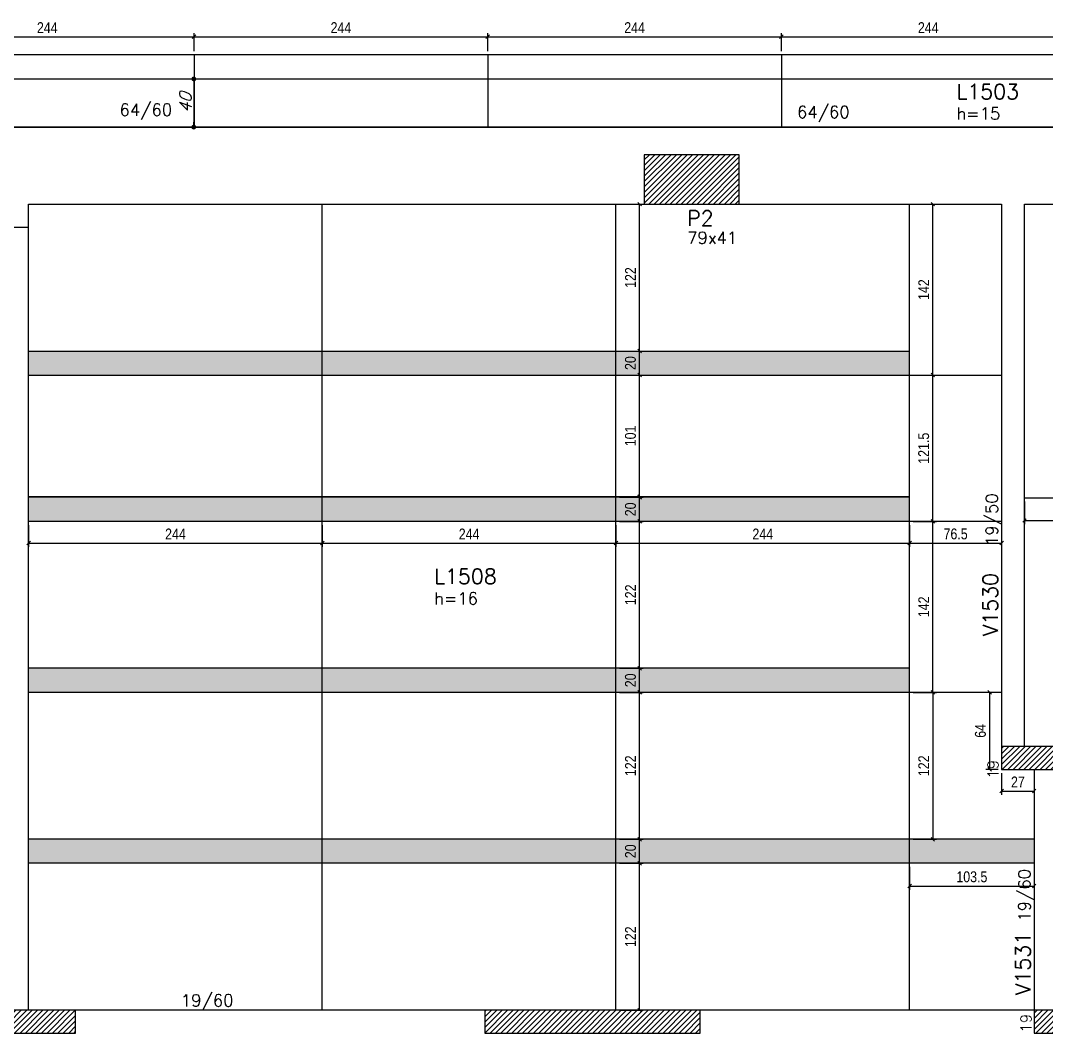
# Model space of a CAD drawing. Extents: x 1860 to 8661, y -614 to 3008.
# Drawn here: x 3919 to 4771, y 1481 to 2319 of the extents above; entities that cross this region are included whole.
import ezdxf

# ---------------------------------------------------------------- set-up
doc = ezdxf.new("R2010")
doc.units = 0
for name, color, linetype in [('COTA', 241, 'Continuous'), ('F-COTAS', 106, 'Continuous'), ('F-LAJES', 3, 'Continuous'), ('F-LAJES-DIM', 2, 'Continuous'), ('F-LAJES-NOME', 4, 'Continuous'), ('F-PILARES-DIM', 172, 'Continuous'), ('F-PILARES-HACH', 174, 'Continuous'), ('F-PILARES-NOME', 170, 'Continuous'), ('F-PILARES-S', 170, 'Continuous'), ('F-VIGAS', 3, 'Continuous'), ('F-VIGAS-DIM', 2, 'Continuous'), ('F-VIGAS-NOME', 4, 'Continuous'), ('Painéis', 200, 'Continuous')]:
    doc.layers.add(name, color=color, linetype=linetype)
doc.layers.add('Hachura', color=251, linetype='Continuous', lineweight=9)
doc.styles.add('COTA TECNICA-50', font='techl___.ttf', dxfattribs={"height": 9})
doc.styles.add('CP-TEXT-INCL', font='romans.shx', dxfattribs={"oblique": 20})
doc.styles.add('MCP', font='romans.shx')
doc.dimstyles.new('COTA PAINEL-50', dxfattribs={"dimtxt": 9, "dimasz": 3, "dimexe": 3, "dimexo": 3, "dimgap": 3, "dimtad": 1, "dimdec": 1, "dimzin": 12, "dimdsep": 46, "dimtxsty": 'COTA TECNICA-50', "dimblk1": 'OBLIQUE', "dimblk2": 'OBLIQUE', "dimsah": 1, "dimcen": 0.9, "dimclrd": 4, "dimclre": 4, "dimclrt": 240, "dimadec": 1, "dimazin": 3, "dimtfac": 1, "dimtdec": 1, "dimtmove": 0, "dimatfit": 3, "dimfxl": 1, "dimtolj": 1, "dimtzin": 12, "dimarcsym": 0})
doc.dimstyles.new('CP-COTAS-50', dxfattribs={"dimscale": 0.8, "dimtxt": 12.5, "dimasz": 5, "dimexe": 5, "dimexo": 5, "dimgap": 2.5, "dimtad": 1, "dimdec": 1, "dimdsep": 46, "dimtxsty": 'CP-TEXT-INCL', "dimblk1": 'DOT', "dimblk2": 'DOT', "dimsah": 1, "dimcen": 9, "dimclrd": 256, "dimclre": 256, "dimclrt": 256, "dimadec": 0, "dimazin": 0, "dimtfac": 1, "dimtdec": 1, "dimtmove": 2, "dimatfit": 3, "dimldrblk": 'DOT', "dimfxl": 5, "dimtolj": 1, "dimarcsym": 0})
pattern_1 = [(45, (4795.1516, 832.909), (-2.245064, 2.245064), [])]

# ---------------------------------------------------------------- blocks, each defined once
blk = doc.blocks.new('_Dot')
at = {"color": 0, "linetype": 'ByBlock', "lineweight": -2}
blk.add_line((-0.5, 0), (-1, 0), dxfattribs=at)
at = {"color": 0, "linetype": 'ByBlock', "const_width": 0.5}
blk.add_lwpolyline([(-0.25, 0, 1), (0.25, 0, 1)], format="xyb", close=True, dxfattribs=at)
blk = doc.blocks.new('*D46')
at = {"layer": 'Defpoints', "color": 0, "transparency": 16777216}
for p in [(4062.87, 2270.91), (4062.87, 2230.91), (4062.87, 2230.91)]:
    blk.add_point(p, dxfattribs=at)
at = {"layer": 'F-COTAS', "lineweight": -2, "transparency": 16777216}
blk.add_line((4062.87, 2266.91), (4062.87, 2234.91), dxfattribs=at)
at = {"layer": 'F-COTAS', "lineweight": -2, "transparency": 16777216, "xscale": 4, "yscale": 4, "zscale": 4}
for p, rotation in [((4062.87, 2270.91), 90), ((4062.87, 2230.91), 270)]:
    blk.add_blockref('_Dot', p, dxfattribs=dict(at, rotation=rotation))
at = {"layer": 'F-COTAS', "transparency": 16777216, "insert": (4055.87, 2250.91), "char_height": 10, "attachment_point": 5, "rotation": 90, "style": 'CP-TEXT-INCL'}
blk.add_mtext('\\A1;40', dxfattribs=at)
blk = doc.blocks.new('_Oblique')
at = {"color": 0, "linetype": 'ByBlock', "lineweight": -2}
blk.add_line((-0.5, -0.5), (0.5, 0.5), dxfattribs=at)
blk = doc.blocks.new('*D69')
at = {"layer": 'COTA', "color": 4, "lineweight": -2, "transparency": 16777216}
for p, q in [((3925.65, 1900.41), (3925.65, 1882.35)), ((4169.65, 1900.41), (4169.65, 1882.35)), ((3925.65, 1885.35), (4169.65, 1885.35))]:
    blk.add_line(p, q, dxfattribs=at)
at = {"layer": 'Defpoints', "color": 0, "transparency": 16777216}
for p in [(3925.65, 1903.41), (4169.65, 1903.41), (4169.65, 1885.35)]:
    blk.add_point(p, dxfattribs=at)
at = {"layer": 'COTA', "color": 4, "lineweight": -2, "transparency": 16777216, "xscale": 3, "yscale": 3, "zscale": 3, "rotation": 180}
blk.add_blockref('_Oblique', (3925.65, 1885.35), dxfattribs=at)
at = {"layer": 'COTA', "color": 4, "lineweight": -2, "transparency": 16777216, "xscale": 3, "yscale": 3, "zscale": 3}
blk.add_blockref('_Oblique', (4169.65, 1885.35), dxfattribs=at)
at = {"layer": 'COTA', "color": 240, "transparency": 16777216, "insert": (4047.65, 1892.91), "char_height": 9, "attachment_point": 5, "style": 'COTA TECNICA-50'}
blk.add_mtext('\\A1;244', dxfattribs=at)
blk = doc.blocks.new('*D70')
at = {"layer": 'COTA', "color": 4, "lineweight": -2, "transparency": 16777216}
for p, q in [((4169.65, 1900.41), (4169.65, 1882.35)), ((4413.65, 1900.41), (4413.65, 1882.35)), ((4169.65, 1885.35), (4413.65, 1885.35))]:
    blk.add_line(p, q, dxfattribs=at)
at = {"layer": 'Defpoints', "color": 0, "transparency": 16777216}
for p in [(4169.65, 1903.41), (4413.65, 1903.41), (4413.65, 1885.35)]:
    blk.add_point(p, dxfattribs=at)
at = {"layer": 'COTA', "color": 4, "lineweight": -2, "transparency": 16777216, "xscale": 3, "yscale": 3, "zscale": 3, "rotation": 180}
blk.add_blockref('_Oblique', (4169.65, 1885.35), dxfattribs=at)
at = {"layer": 'COTA', "color": 4, "lineweight": -2, "transparency": 16777216, "xscale": 3, "yscale": 3, "zscale": 3}
blk.add_blockref('_Oblique', (4413.65, 1885.35), dxfattribs=at)
at = {"layer": 'COTA', "color": 240, "transparency": 16777216, "insert": (4291.65, 1892.91), "char_height": 9, "attachment_point": 5, "style": 'COTA TECNICA-50'}
blk.add_mtext('\\A1;244', dxfattribs=at)
blk = doc.blocks.new('*D71')
at = {"layer": 'COTA', "color": 4, "lineweight": -2, "transparency": 16777216}
for p, q in [((4413.65, 1900.41), (4413.65, 1882.35)), ((4657.65, 1900.41), (4657.65, 1882.35)), ((4413.65, 1885.35), (4657.65, 1885.35))]:
    blk.add_line(p, q, dxfattribs=at)
at = {"layer": 'Defpoints', "color": 0, "transparency": 16777216}
for p in [(4413.65, 1903.41), (4657.65, 1903.41), (4657.65, 1885.35)]:
    blk.add_point(p, dxfattribs=at)
at = {"layer": 'COTA', "color": 4, "lineweight": -2, "transparency": 16777216, "xscale": 3, "yscale": 3, "zscale": 3, "rotation": 180}
blk.add_blockref('_Oblique', (4413.65, 1885.35), dxfattribs=at)
at = {"layer": 'COTA', "color": 4, "lineweight": -2, "transparency": 16777216, "xscale": 3, "yscale": 3, "zscale": 3}
blk.add_blockref('_Oblique', (4657.65, 1885.35), dxfattribs=at)
at = {"layer": 'COTA', "color": 240, "transparency": 16777216, "insert": (4535.65, 1892.91), "char_height": 9, "attachment_point": 5, "style": 'COTA TECNICA-50'}
blk.add_mtext('\\A1;244', dxfattribs=at)
blk = doc.blocks.new('*D72')
at = {"layer": 'COTA', "color": 4, "lineweight": -2, "transparency": 16777216}
for p, q in [((4657.65, 1900.41), (4657.65, 1882.35)), ((4734.15, 1900.41), (4734.15, 1882.35)), ((4657.65, 1885.35), (4734.15, 1885.35))]:
    blk.add_line(p, q, dxfattribs=at)
at = {"layer": 'Defpoints', "color": 0, "transparency": 16777216}
for p in [(4657.65, 1903.41), (4734.15, 1903.41), (4734.15, 1885.35)]:
    blk.add_point(p, dxfattribs=at)
at = {"layer": 'COTA', "color": 4, "lineweight": -2, "transparency": 16777216, "xscale": 3, "yscale": 3, "zscale": 3, "rotation": 180}
blk.add_blockref('_Oblique', (4657.65, 1885.35), dxfattribs=at)
at = {"layer": 'COTA', "color": 4, "lineweight": -2, "transparency": 16777216, "xscale": 3, "yscale": 3, "zscale": 3}
blk.add_blockref('_Oblique', (4734.15, 1885.35), dxfattribs=at)
at = {"layer": 'COTA', "color": 240, "transparency": 16777216, "insert": (4695.9, 1892.95), "char_height": 9, "attachment_point": 5, "style": 'COTA TECNICA-50'}
blk.add_mtext('\\A1;76.5', dxfattribs=at)
blk = doc.blocks.new('*D73')
at = {"layer": 'COTA', "color": 4, "lineweight": -2, "transparency": 16777216}
for p, q in [((4657.65, 1616.41), (4657.65, 1597.47)), ((4761.15, 1616.41), (4761.15, 1597.47)), ((4657.65, 1600.47), (4761.15, 1600.47))]:
    blk.add_line(p, q, dxfattribs=at)
at = {"layer": 'Defpoints', "color": 0, "transparency": 16777216}
for p in [(4657.65, 1619.41), (4761.15, 1619.41), (4761.15, 1600.47)]:
    blk.add_point(p, dxfattribs=at)
at = {"layer": 'COTA', "color": 4, "lineweight": -2, "transparency": 16777216, "xscale": 3, "yscale": 3, "zscale": 3, "rotation": 180}
blk.add_blockref('_Oblique', (4657.65, 1600.47), dxfattribs=at)
at = {"layer": 'COTA', "color": 4, "lineweight": -2, "transparency": 16777216, "xscale": 3, "yscale": 3, "zscale": 3}
blk.add_blockref('_Oblique', (4761.15, 1600.47), dxfattribs=at)
at = {"layer": 'COTA', "color": 240, "transparency": 16777216, "insert": (4709.4, 1608.17), "char_height": 9, "attachment_point": 5, "style": 'COTA TECNICA-50'}
blk.add_mtext('\\A1;103.5', dxfattribs=at)
blk = doc.blocks.new('*D74')
at = {"layer": 'COTA', "color": 4, "lineweight": -2, "transparency": 16777216}
for p, q in [((4416.65, 1619.41), (4436.33, 1619.41)), ((4433.33, 1497.41), (4433.33, 1619.41)), ((4416.65, 1497.41), (4436.33, 1497.41))]:
    blk.add_line(p, q, dxfattribs=at)
at = {"layer": 'Defpoints', "color": 0, "transparency": 16777216}
for p in [(4413.65, 1619.41), (4433.33, 1619.41), (4413.65, 1497.41)]:
    blk.add_point(p, dxfattribs=at)
at = {"layer": 'COTA', "color": 4, "lineweight": -2, "transparency": 16777216, "xscale": 3, "yscale": 3, "zscale": 3}
for p, rotation in [((4433.33, 1619.41), 90), ((4433.33, 1497.41), 270)]:
    blk.add_blockref('_Oblique', p, dxfattribs=dict(at, rotation=rotation))
at = {"layer": 'COTA', "color": 240, "transparency": 16777216, "insert": (4425.77, 1558.41), "char_height": 9, "attachment_point": 5, "rotation": 90, "style": 'COTA TECNICA-50'}
blk.add_mtext('\\A1;122', dxfattribs=at)
blk = doc.blocks.new('*D75')
at = {"layer": 'COTA', "color": 4, "lineweight": -2, "transparency": 16777216}
for p, q in [((4416.65, 1639.41), (4436.33, 1639.41)), ((4433.33, 1619.41), (4433.33, 1639.41)), ((4416.65, 1619.41), (4436.33, 1619.41))]:
    blk.add_line(p, q, dxfattribs=at)
at = {"layer": 'Defpoints', "color": 0, "transparency": 16777216}
for p in [(4413.65, 1639.41), (4433.33, 1639.41), (4413.65, 1619.41)]:
    blk.add_point(p, dxfattribs=at)
at = {"layer": 'COTA', "color": 4, "lineweight": -2, "transparency": 16777216, "xscale": 3, "yscale": 3, "zscale": 3}
for p, rotation in [((4433.33, 1639.41), 90), ((4433.33, 1619.41), 270)]:
    blk.add_blockref('_Oblique', p, dxfattribs=dict(at, rotation=rotation))
at = {"layer": 'COTA', "color": 240, "transparency": 16777216, "insert": (4425.74, 1629.41), "char_height": 9, "attachment_point": 5, "rotation": 90, "style": 'COTA TECNICA-50'}
blk.add_mtext('\\A1;20', dxfattribs=at)
blk = doc.blocks.new('*D76')
at = {"layer": 'COTA', "color": 4, "lineweight": -2, "transparency": 16777216}
for p, q in [((4416.65, 1761.41), (4436.33, 1761.41)), ((4433.33, 1639.41), (4433.33, 1761.41)), ((4416.65, 1639.41), (4436.33, 1639.41))]:
    blk.add_line(p, q, dxfattribs=at)
at = {"layer": 'Defpoints', "color": 0, "transparency": 16777216}
for p in [(4413.65, 1761.41), (4433.33, 1761.41), (4413.65, 1639.41)]:
    blk.add_point(p, dxfattribs=at)
at = {"layer": 'COTA', "color": 4, "lineweight": -2, "transparency": 16777216, "xscale": 3, "yscale": 3, "zscale": 3}
for p, rotation in [((4433.33, 1761.41), 90), ((4433.33, 1639.41), 270)]:
    blk.add_blockref('_Oblique', p, dxfattribs=dict(at, rotation=rotation))
at = {"layer": 'COTA', "color": 240, "transparency": 16777216, "insert": (4425.77, 1700.41), "char_height": 9, "attachment_point": 5, "rotation": 90, "style": 'COTA TECNICA-50'}
blk.add_mtext('\\A1;122', dxfattribs=at)
blk = doc.blocks.new('*D77')
at = {"layer": 'COTA', "color": 4, "lineweight": -2, "transparency": 16777216}
for p, q in [((4416.65, 1781.41), (4436.33, 1781.41)), ((4433.33, 1761.41), (4433.33, 1781.41)), ((4416.65, 1761.41), (4436.33, 1761.41))]:
    blk.add_line(p, q, dxfattribs=at)
at = {"layer": 'Defpoints', "color": 0, "transparency": 16777216}
for p in [(4413.65, 1781.41), (4433.33, 1781.41), (4413.65, 1761.41)]:
    blk.add_point(p, dxfattribs=at)
at = {"layer": 'COTA', "color": 4, "lineweight": -2, "transparency": 16777216, "xscale": 3, "yscale": 3, "zscale": 3}
for p, rotation in [((4433.33, 1781.41), 90), ((4433.33, 1761.41), 270)]:
    blk.add_blockref('_Oblique', p, dxfattribs=dict(at, rotation=rotation))
at = {"layer": 'COTA', "color": 240, "transparency": 16777216, "insert": (4425.74, 1771.41), "char_height": 9, "attachment_point": 5, "rotation": 90, "style": 'COTA TECNICA-50'}
blk.add_mtext('\\A1;20', dxfattribs=at)
blk = doc.blocks.new('*D78')
at = {"layer": 'COTA', "color": 4, "lineweight": -2, "transparency": 16777216}
for p, q in [((4416.65, 1903.41), (4436.33, 1903.41)), ((4433.33, 1781.41), (4433.33, 1903.41)), ((4416.65, 1781.41), (4436.33, 1781.41))]:
    blk.add_line(p, q, dxfattribs=at)
at = {"layer": 'Defpoints', "color": 0, "transparency": 16777216}
for p in [(4413.65, 1903.41), (4433.33, 1903.41), (4413.65, 1781.41)]:
    blk.add_point(p, dxfattribs=at)
at = {"layer": 'COTA', "color": 4, "lineweight": -2, "transparency": 16777216, "xscale": 3, "yscale": 3, "zscale": 3}
for p, rotation in [((4433.33, 1903.41), 90), ((4433.33, 1781.41), 270)]:
    blk.add_blockref('_Oblique', p, dxfattribs=dict(at, rotation=rotation))
at = {"layer": 'COTA', "color": 240, "transparency": 16777216, "insert": (4425.77, 1842.41), "char_height": 9, "attachment_point": 5, "rotation": 90, "style": 'COTA TECNICA-50'}
blk.add_mtext('\\A1;122', dxfattribs=at)
blk = doc.blocks.new('*D79')
at = {"layer": 'COTA', "color": 4, "lineweight": -2, "transparency": 16777216}
for p, q in [((4416.65, 1923.41), (4436.33, 1923.41)), ((4433.33, 1903.41), (4433.33, 1923.41)), ((4416.65, 1903.41), (4436.33, 1903.41))]:
    blk.add_line(p, q, dxfattribs=at)
at = {"layer": 'Defpoints', "color": 0, "transparency": 16777216}
for p in [(4413.65, 1923.41), (4433.33, 1923.41), (4413.65, 1903.41)]:
    blk.add_point(p, dxfattribs=at)
at = {"layer": 'COTA', "color": 4, "lineweight": -2, "transparency": 16777216, "xscale": 3, "yscale": 3, "zscale": 3}
for p, rotation in [((4433.33, 1923.41), 90), ((4433.33, 1903.41), 270)]:
    blk.add_blockref('_Oblique', p, dxfattribs=dict(at, rotation=rotation))
at = {"layer": 'COTA', "color": 240, "transparency": 16777216, "insert": (4425.74, 1913.41), "char_height": 9, "attachment_point": 5, "rotation": 90, "style": 'COTA TECNICA-50'}
blk.add_mtext('\\A1;20', dxfattribs=at)
blk = doc.blocks.new('*D80')
at = {"layer": 'COTA', "color": 4, "lineweight": -2, "transparency": 16777216}
for p, q in [((4416.65, 2024.91), (4436.33, 2024.91)), ((4433.33, 1923.91), (4433.33, 2024.91)), ((4416.65, 1923.91), (4436.33, 1923.91))]:
    blk.add_line(p, q, dxfattribs=at)
at = {"layer": 'Defpoints', "color": 0, "transparency": 16777216}
for p in [(4413.65, 2024.91), (4433.33, 2024.91), (4413.65, 1923.91)]:
    blk.add_point(p, dxfattribs=at)
at = {"layer": 'COTA', "color": 4, "lineweight": -2, "transparency": 16777216, "xscale": 3, "yscale": 3, "zscale": 3}
for p, rotation in [((4433.33, 2024.91), 90), ((4433.33, 1923.91), 270)]:
    blk.add_blockref('_Oblique', p, dxfattribs=dict(at, rotation=rotation))
at = {"layer": 'COTA', "color": 240, "transparency": 16777216, "insert": (4425.74, 1974.41), "char_height": 9, "attachment_point": 5, "rotation": 90, "style": 'COTA TECNICA-50'}
blk.add_mtext('\\A1;101', dxfattribs=at)
blk = doc.blocks.new('*D81')
at = {"layer": 'COTA', "color": 4, "lineweight": -2, "transparency": 16777216}
for p, q in [((4416.65, 2044.91), (4436.33, 2044.91)), ((4433.33, 2024.91), (4433.33, 2044.91)), ((4416.65, 2024.91), (4436.33, 2024.91))]:
    blk.add_line(p, q, dxfattribs=at)
at = {"layer": 'Defpoints', "color": 0, "transparency": 16777216}
for p in [(4413.65, 2044.91), (4433.33, 2044.91), (4413.65, 2024.91)]:
    blk.add_point(p, dxfattribs=at)
at = {"layer": 'COTA', "color": 4, "lineweight": -2, "transparency": 16777216, "xscale": 3, "yscale": 3, "zscale": 3}
for p, rotation in [((4433.33, 2044.91), 90), ((4433.33, 2024.91), 270)]:
    blk.add_blockref('_Oblique', p, dxfattribs=dict(at, rotation=rotation))
at = {"layer": 'COTA', "color": 240, "transparency": 16777216, "insert": (4425.74, 2034.91), "char_height": 9, "attachment_point": 5, "rotation": 90, "style": 'COTA TECNICA-50'}
blk.add_mtext('\\A1;20', dxfattribs=at)
blk = doc.blocks.new('*D82')
at = {"layer": 'COTA', "color": 4, "lineweight": -2, "transparency": 16777216}
for p, q in [((4416.65, 2166.91), (4436.33, 2166.91)), ((4433.33, 2044.91), (4433.33, 2166.91)), ((4416.65, 2044.91), (4436.33, 2044.91))]:
    blk.add_line(p, q, dxfattribs=at)
at = {"layer": 'Defpoints', "color": 0, "transparency": 16777216}
for p in [(4413.65, 2166.91), (4433.33, 2166.91), (4413.65, 2044.91)]:
    blk.add_point(p, dxfattribs=at)
at = {"layer": 'COTA', "color": 4, "lineweight": -2, "transparency": 16777216, "xscale": 3, "yscale": 3, "zscale": 3}
for p, rotation in [((4433.33, 2166.91), 90), ((4433.33, 2044.91), 270)]:
    blk.add_blockref('_Oblique', p, dxfattribs=dict(at, rotation=rotation))
at = {"layer": 'COTA', "color": 240, "transparency": 16777216, "insert": (4425.77, 2105.91), "char_height": 9, "attachment_point": 5, "rotation": 90, "style": 'COTA TECNICA-50'}
blk.add_mtext('\\A1;122', dxfattribs=at)
blk = doc.blocks.new('*D83')
at = {"layer": 'COTA', "color": 4, "lineweight": -2, "transparency": 16777216}
for p, q in [((4660.65, 1903.41), (4679.98, 1903.41)), ((4676.98, 1761.41), (4676.98, 1903.41)), ((4660.65, 1761.41), (4679.98, 1761.41))]:
    blk.add_line(p, q, dxfattribs=at)
at = {"layer": 'Defpoints', "color": 0, "transparency": 16777216}
for p in [(4657.65, 1903.41), (4676.98, 1903.41), (4657.65, 1761.41)]:
    blk.add_point(p, dxfattribs=at)
at = {"layer": 'COTA', "color": 4, "lineweight": -2, "transparency": 16777216, "xscale": 3, "yscale": 3, "zscale": 3}
for p, rotation in [((4676.98, 1903.41), 90), ((4676.98, 1761.41), 270)]:
    blk.add_blockref('_Oblique', p, dxfattribs=dict(at, rotation=rotation))
at = {"layer": 'COTA', "color": 240, "transparency": 16777216, "insert": (4669.41, 1832.41), "char_height": 9, "attachment_point": 5, "rotation": 90, "style": 'COTA TECNICA-50'}
blk.add_mtext('\\A1;142', dxfattribs=at)
blk = doc.blocks.new('*D84')
at = {"layer": 'COTA', "color": 4, "lineweight": -2, "transparency": 16777216}
for p, q in [((4660.65, 2024.91), (4679.98, 2024.91)), ((4676.98, 1903.41), (4676.98, 2024.91)), ((4660.65, 1903.41), (4679.98, 1903.41))]:
    blk.add_line(p, q, dxfattribs=at)
at = {"layer": 'Defpoints', "color": 0, "transparency": 16777216}
for p in [(4657.65, 2024.91), (4676.98, 2024.91), (4657.65, 1903.41)]:
    blk.add_point(p, dxfattribs=at)
at = {"layer": 'COTA', "color": 4, "lineweight": -2, "transparency": 16777216, "xscale": 3, "yscale": 3, "zscale": 3}
for p, rotation in [((4676.98, 2024.91), 90), ((4676.98, 1903.41), 270)]:
    blk.add_blockref('_Oblique', p, dxfattribs=dict(at, rotation=rotation))
at = {"layer": 'COTA', "color": 240, "transparency": 16777216, "insert": (4669.38, 1964.16), "char_height": 9, "attachment_point": 5, "rotation": 90, "style": 'COTA TECNICA-50'}
blk.add_mtext('\\A1;121.5', dxfattribs=at)
blk = doc.blocks.new('*D85')
at = {"layer": 'COTA', "color": 4, "lineweight": -2, "transparency": 16777216}
for p, q in [((4660.65, 2166.91), (4679.98, 2166.91)), ((4676.98, 2024.91), (4676.98, 2166.91)), ((4660.65, 2024.91), (4679.98, 2024.91))]:
    blk.add_line(p, q, dxfattribs=at)
at = {"layer": 'Defpoints', "color": 0, "transparency": 16777216}
for p in [(4657.65, 2166.91), (4676.98, 2166.91), (4657.65, 2024.91)]:
    blk.add_point(p, dxfattribs=at)
at = {"layer": 'COTA', "color": 4, "lineweight": -2, "transparency": 16777216, "xscale": 3, "yscale": 3, "zscale": 3}
for p, rotation in [((4676.98, 2166.91), 90), ((4676.98, 2024.91), 270)]:
    blk.add_blockref('_Oblique', p, dxfattribs=dict(at, rotation=rotation))
at = {"layer": 'COTA', "color": 240, "transparency": 16777216, "insert": (4669.41, 2095.91), "char_height": 9, "attachment_point": 5, "rotation": 90, "style": 'COTA TECNICA-50'}
blk.add_mtext('\\A1;142', dxfattribs=at)
blk = doc.blocks.new('*D86')
at = {"layer": 'COTA', "color": 4, "lineweight": -2, "transparency": 16777216}
for p, q in [((4731.15, 1761.41), (4721.12, 1761.41)), ((4724.12, 1761.41), (4724.12, 1697.41)), ((4731.15, 1697.41), (4721.12, 1697.41))]:
    blk.add_line(p, q, dxfattribs=at)
at = {"layer": 'Defpoints', "color": 0, "transparency": 16777216}
for p in [(4734.15, 1761.41), (4724.12, 1697.41), (4734.15, 1697.41)]:
    blk.add_point(p, dxfattribs=at)
at = {"layer": 'COTA', "color": 4, "lineweight": -2, "transparency": 16777216, "xscale": 3, "yscale": 3, "zscale": 3}
for p, rotation in [((4724.12, 1761.41), 90), ((4724.12, 1697.41), 270)]:
    blk.add_blockref('_Oblique', p, dxfattribs=dict(at, rotation=rotation))
at = {"layer": 'COTA', "color": 240, "transparency": 16777216, "insert": (4716.53, 1729.41), "char_height": 9, "attachment_point": 5, "rotation": 90, "style": 'COTA TECNICA-50'}
blk.add_mtext('\\A1;64', dxfattribs=at)
blk = doc.blocks.new('*D87')
at = {"layer": 'COTA', "color": 4, "lineweight": -2, "transparency": 16777216}
for p, q in [((4734.15, 1694.41), (4734.15, 1676.41)), ((4761.15, 1694.41), (4761.15, 1676.41)), ((4734.15, 1679.41), (4761.15, 1679.41))]:
    blk.add_line(p, q, dxfattribs=at)
at = {"layer": 'Defpoints', "color": 0, "transparency": 16777216}
for p in [(4734.15, 1697.41), (4761.15, 1697.41), (4761.15, 1679.41)]:
    blk.add_point(p, dxfattribs=at)
at = {"layer": 'COTA', "color": 4, "lineweight": -2, "transparency": 16777216, "xscale": 3, "yscale": 3, "zscale": 3, "rotation": 180}
blk.add_blockref('_Oblique', (4734.15, 1679.41), dxfattribs=at)
at = {"layer": 'COTA', "color": 4, "lineweight": -2, "transparency": 16777216, "xscale": 3, "yscale": 3, "zscale": 3}
blk.add_blockref('_Oblique', (4761.15, 1679.41), dxfattribs=at)
at = {"layer": 'COTA', "color": 240, "transparency": 16777216, "insert": (4747.65, 1686.97), "char_height": 9, "attachment_point": 5, "style": 'COTA TECNICA-50'}
blk.add_mtext('\\A1;27', dxfattribs=at)
blk = doc.blocks.new('*D126')
at = {"layer": 'COTA', "color": 4, "lineweight": -2, "transparency": 16777216}
for p, q in [((4660.65, 1761.41), (4679.98, 1761.41)), ((4676.98, 1761.41), (4676.98, 1639.41)), ((4660.65, 1639.41), (4679.98, 1639.41))]:
    blk.add_line(p, q, dxfattribs=at)
at = {"layer": 'Defpoints', "color": 0, "transparency": 16777216}
for p in [(4657.65, 1761.41), (4657.65, 1639.41), (4676.98, 1639.41)]:
    blk.add_point(p, dxfattribs=at)
at = {"layer": 'COTA', "color": 4, "lineweight": -2, "transparency": 16777216, "xscale": 3, "yscale": 3, "zscale": 3}
for p, rotation in [((4676.98, 1761.41), 90), ((4676.98, 1639.41), 270)]:
    blk.add_blockref('_Oblique', p, dxfattribs=dict(at, rotation=rotation))
at = {"layer": 'COTA', "color": 240, "transparency": 16777216, "insert": (4669.42, 1700.41), "char_height": 9, "attachment_point": 5, "rotation": 90, "style": 'COTA TECNICA-50'}
blk.add_mtext('\\A1;122', dxfattribs=at)
blk = doc.blocks.new('*D127')
at = {"layer": 'COTA', "color": 4, "lineweight": -2, "transparency": 16777216}
for p, q in [((4753.15, 1919.91), (4753.15, 1901.14)), ((4875.15, 1919.91), (4875.15, 1901.14)), ((4753.15, 1904.14), (4875.15, 1904.14))]:
    blk.add_line(p, q, dxfattribs=at)
at = {"layer": 'Defpoints', "color": 0, "transparency": 16777216}
for p in [(4753.15, 1922.91), (4875.15, 1922.91), (4875.15, 1904.14)]:
    blk.add_point(p, dxfattribs=at)
at = {"layer": 'COTA', "color": 4, "lineweight": -2, "transparency": 16777216, "xscale": 3, "yscale": 3, "zscale": 3, "rotation": 180}
blk.add_blockref('_Oblique', (4753.15, 1904.14), dxfattribs=at)
at = {"layer": 'COTA', "color": 4, "lineweight": -2, "transparency": 16777216, "xscale": 3, "yscale": 3, "zscale": 3}
blk.add_blockref('_Oblique', (4875.15, 1904.14), dxfattribs=at)
at = {"layer": 'COTA', "color": 240, "transparency": 16777216, "insert": (4814.15, 1911.69), "char_height": 9, "attachment_point": 5, "style": 'COTA TECNICA-50'}
blk.add_mtext('\\A1;122', dxfattribs=at)
blk = doc.blocks.new('*D305')
at = {"layer": 'COTA', "color": 4, "lineweight": -2, "transparency": 16777216}
for p, q in [((3819.15, 2293.91), (3819.15, 2308.96)), ((3819.15, 2305.96), (4063.15, 2305.96)), ((4063.15, 2293.91), (4063.15, 2308.96))]:
    blk.add_line(p, q, dxfattribs=at)
at = {"layer": 'Defpoints', "color": 0, "transparency": 16777216}
for p in [(4063.15, 2305.96), (3819.15, 2290.91), (4063.15, 2290.91)]:
    blk.add_point(p, dxfattribs=at)
at = {"layer": 'COTA', "color": 4, "lineweight": -2, "transparency": 16777216, "xscale": 3, "yscale": 3, "zscale": 3, "rotation": 180}
blk.add_blockref('_Oblique', (3819.15, 2305.96), dxfattribs=at)
at = {"layer": 'COTA', "color": 4, "lineweight": -2, "transparency": 16777216, "xscale": 3, "yscale": 3, "zscale": 3}
blk.add_blockref('_Oblique', (4063.15, 2305.96), dxfattribs=at)
at = {"layer": 'COTA', "color": 240, "transparency": 16777216, "insert": (3941.15, 2313.52), "char_height": 9, "attachment_point": 5, "style": 'COTA TECNICA-50'}
blk.add_mtext('\\A1;244', dxfattribs=at)
blk = doc.blocks.new('*D306')
at = {"layer": 'COTA', "color": 4, "lineweight": -2, "transparency": 16777216}
for p, q in [((4063.15, 2293.91), (4063.15, 2308.96)), ((4063.15, 2305.96), (4307.15, 2305.96)), ((4307.15, 2293.91), (4307.15, 2308.96))]:
    blk.add_line(p, q, dxfattribs=at)
at = {"layer": 'Defpoints', "color": 0, "transparency": 16777216}
for p in [(4307.15, 2305.96), (4063.15, 2290.91), (4307.15, 2290.91)]:
    blk.add_point(p, dxfattribs=at)
at = {"layer": 'COTA', "color": 4, "lineweight": -2, "transparency": 16777216, "xscale": 3, "yscale": 3, "zscale": 3, "rotation": 180}
blk.add_blockref('_Oblique', (4063.15, 2305.96), dxfattribs=at)
at = {"layer": 'COTA', "color": 4, "lineweight": -2, "transparency": 16777216, "xscale": 3, "yscale": 3, "zscale": 3}
blk.add_blockref('_Oblique', (4307.15, 2305.96), dxfattribs=at)
at = {"layer": 'COTA', "color": 240, "transparency": 16777216, "insert": (4185.15, 2313.52), "char_height": 9, "attachment_point": 5, "style": 'COTA TECNICA-50'}
blk.add_mtext('\\A1;244', dxfattribs=at)
blk = doc.blocks.new('*D307')
at = {"layer": 'COTA', "color": 4, "lineweight": -2, "transparency": 16777216}
for p, q in [((4307.15, 2293.91), (4307.15, 2308.96)), ((4307.15, 2305.96), (4551.15, 2305.96)), ((4551.15, 2293.91), (4551.15, 2308.96))]:
    blk.add_line(p, q, dxfattribs=at)
at = {"layer": 'Defpoints', "color": 0, "transparency": 16777216}
for p in [(4551.15, 2305.96), (4307.15, 2290.91), (4551.15, 2290.91)]:
    blk.add_point(p, dxfattribs=at)
at = {"layer": 'COTA', "color": 4, "lineweight": -2, "transparency": 16777216, "xscale": 3, "yscale": 3, "zscale": 3, "rotation": 180}
blk.add_blockref('_Oblique', (4307.15, 2305.96), dxfattribs=at)
at = {"layer": 'COTA', "color": 4, "lineweight": -2, "transparency": 16777216, "xscale": 3, "yscale": 3, "zscale": 3}
blk.add_blockref('_Oblique', (4551.15, 2305.96), dxfattribs=at)
at = {"layer": 'COTA', "color": 240, "transparency": 16777216, "insert": (4429.15, 2313.52), "char_height": 9, "attachment_point": 5, "style": 'COTA TECNICA-50'}
blk.add_mtext('\\A1;244', dxfattribs=at)
blk = doc.blocks.new('*D308')
at = {"layer": 'COTA', "color": 4, "lineweight": -2, "transparency": 16777216}
for p, q in [((4551.15, 2293.91), (4551.15, 2308.96)), ((4551.15, 2305.96), (4795.15, 2305.96)), ((4795.15, 2293.91), (4795.15, 2308.96))]:
    blk.add_line(p, q, dxfattribs=at)
at = {"layer": 'Defpoints', "color": 0, "transparency": 16777216}
for p in [(4795.15, 2305.96), (4551.15, 2290.91), (4795.15, 2290.91)]:
    blk.add_point(p, dxfattribs=at)
at = {"layer": 'COTA', "color": 4, "lineweight": -2, "transparency": 16777216, "xscale": 3, "yscale": 3, "zscale": 3, "rotation": 180}
blk.add_blockref('_Oblique', (4551.15, 2305.96), dxfattribs=at)
at = {"layer": 'COTA', "color": 4, "lineweight": -2, "transparency": 16777216, "xscale": 3, "yscale": 3, "zscale": 3}
blk.add_blockref('_Oblique', (4795.15, 2305.96), dxfattribs=at)
at = {"layer": 'COTA', "color": 240, "transparency": 16777216, "insert": (4673.15, 2313.52), "char_height": 9, "attachment_point": 5, "style": 'COTA TECNICA-50'}
blk.add_mtext('\\A1;244', dxfattribs=at)

msp = doc.modelspace()

# ---------------------------------------------------------------- hatches: boundary and pattern name
at = {"layer": 'F-PILARES-HACH', "linetype": 'Continuous'}
h = msp.add_hatch(dxfattribs=at)
h.set_pattern_fill('ANSI31', color=256, style=0)
h.set_pattern_definition(pattern_1)
h.paths.add_polyline_path([(4437.15, 2166.91), (4516.15, 2166.91), (4516.15, 2207.91), (4437.15, 2207.91)], flags=16)
h = msp.add_hatch(dxfattribs=at)
h.set_pattern_fill('ANSI31', color=256, style=0)
h.set_pattern_definition(pattern_1)
h.paths.add_polyline_path([(4999.15, 1478.41), (4999.15, 1716.41), (4734.15, 1716.41), (4734.15, 1697.41), (4980.15, 1697.41), (4980.15, 1497.41), (4761.15, 1497.41), (4761.15, 1478.41)], flags=16)
h = msp.add_hatch(dxfattribs=at)
h.set_pattern_fill('ANSI31', color=256, style=0)
h.set_pattern_definition(pattern_1)
h.paths.add_polyline_path([(3765.65, 1478.41), (3964.65, 1478.41), (3964.65, 1497.41), (3765.65, 1497.41)], flags=16)
h = msp.add_hatch(dxfattribs=at)
h.set_pattern_fill('ANSI31', color=256, style=0)
h.set_pattern_definition(pattern_1)
h.paths.add_polyline_path([(4304.65, 1478.41), (4483.65, 1478.41), (4483.65, 1497.41), (4304.65, 1497.41)], flags=16)
at = {"layer": 'Hachura'}
h = msp.add_hatch(color=256, dxfattribs=at)
h.dxf.hatch_style = 1
h.paths.add_polyline_path([(4169.65, 2024.91), (4169.65, 2044.91), (3925.65, 2044.91), (3925.65, 2024.91)])
h.paths.add_polyline_path([(4413.65, 2024.91), (4413.65, 2044.91), (4169.65, 2044.91), (4169.65, 2024.91)])
h.paths.add_polyline_path([(4657.65, 2024.91), (4657.65, 2044.91), (4413.65, 2044.91), (4413.65, 2024.91)])
h.paths.add_polyline_path([(4413.65, 1923.41), (4413.65, 1903.41), (4657.65, 1903.41), (4657.65, 1923.41)])
h.paths.add_polyline_path([(4169.65, 1923.41), (4169.65, 1903.41), (4413.65, 1903.41), (4413.65, 1923.41)])
h.paths.add_polyline_path([(4169.65, 1903.41), (4169.65, 1923.41), (3925.65, 1923.41), (3925.65, 1903.41)])
h.paths.add_polyline_path([(4169.65, 1761.41), (4169.65, 1781.41), (3925.65, 1781.41), (3925.65, 1761.41)])
h.paths.add_polyline_path([(4413.65, 1761.41), (4413.65, 1781.41), (4169.65, 1781.41), (4169.65, 1761.41)])
h.paths.add_polyline_path([(4413.65, 1781.41), (4413.65, 1761.41), (4657.65, 1761.41), (4657.65, 1781.41)])
h.paths.add_polyline_path([(4761.15, 1619.41), (4761.15, 1639.41), (4657.65, 1639.41), (4657.65, 1619.41)])
h.paths.add_polyline_path([(4413.65, 1639.41), (4413.65, 1619.41), (4657.65, 1619.41), (4657.65, 1639.41)])
h.paths.add_polyline_path([(4169.65, 1639.41), (4169.65, 1619.41), (4413.65, 1619.41), (4413.65, 1639.41)])
h.paths.add_polyline_path([(4169.65, 1619.41), (4169.65, 1639.41), (3925.65, 1639.41), (3925.65, 1619.41)])

# ---------------------------------------------------------------- linework, layer by layer
at = {"layer": 'F-LAJES', "linetype": 'Continuous'}
msp.add_line((3595.15, 2270.91), (5861.15, 2270.91), dxfattribs=at)
at = {"layer": 'F-PILARES-S', "linetype": 'Continuous'}
for points in [[(4437.15, 2166.91), (4516.15, 2166.91), (4516.15, 2207.91), (4437.15, 2207.91), (4437.15, 2166.91)], [(4999.15, 1478.41), (4999.15, 1716.41), (4734.15, 1716.41), (4734.15, 1697.41), (4980.15, 1697.41), (4980.15, 1497.41), (4761.15, 1497.41), (4761.15, 1478.41), (4999.15, 1478.41)], [(3765.65, 1478.41), (3964.65, 1478.41), (3964.65, 1497.41), (3765.65, 1497.41), (3765.65, 1478.41)], [(4304.65, 1478.41), (4483.65, 1478.41), (4483.65, 1497.41), (4304.65, 1497.41), (4304.65, 1478.41)]]:
    msp.add_lwpolyline(points, dxfattribs=at)
at = {"layer": 'F-VIGAS'}
for points in [[(4476.65, 2230.91), (3913.65, 2230.91)], [(4743.65, 2230.91), (4476.65, 2230.91)], [(5177.65, 2230.91), (4743.65, 2230.91)], [(3925.65, 1497.41), (3925.65, 2166.91)], [(3925.65, 2166.91), (4437.15, 2166.91)], [(4516.15, 2166.91), (4734.15, 2166.91)], [(4734.15, 2166.91), (4734.15, 1716.41)], [(4753.15, 1716.41), (4753.15, 2166.91)], [(4753.15, 2166.91), (5138.15, 2166.91)], [(3654.15, 2147.91), (3925.65, 2147.91)], [(4761.15, 1697.41), (4761.15, 1497.41)], [(4304.65, 1497.41), (3964.65, 1497.41)], [(4761.15, 1497.41), (4483.65, 1497.41)]]:
    msp.add_lwpolyline(points, dxfattribs=at)
at = {"layer": 'Painéis'}
for p, q in [((4063.15, 2290.91), (4063.15, 2230.91)), ((4307.15, 2290.91), (4307.15, 2230.91)), ((4551.15, 2290.91), (4551.15, 2230.91))]:
    msp.add_line(p, q, dxfattribs=at)
msp.add_lwpolyline([(3575.15, 2230.91), (5861.15, 2230.91), (5861.15, 2290.91), (3575.15, 2290.91)], close=True, dxfattribs=at)
for points in [[(4169.65, 1497.41), (4169.65, 2166.91)], [(4413.65, 1497.41), (4413.65, 2166.91)], [(4657.65, 1497.41), (4657.65, 2166.91)], [(3925.65, 2044.91), (4657.65, 2044.91)], [(3925.65, 2024.91), (4734.15, 2024.91)], [(4657.65, 1923.91), (3925.65, 1923.91)], [(4657.65, 1923.41), (3925.65, 1923.41)], [(4753.15, 1922.91), (5163.15, 1922.91)], [(4734.15, 1903.41), (3925.65, 1903.41)], [(4657.65, 1781.41), (3925.65, 1781.41)], [(4734.15, 1761.41), (3925.65, 1761.41)], [(4761.15, 1639.41), (3925.65, 1639.41)], [(4761.15, 1619.41), (3925.65, 1619.41)]]:
    msp.add_lwpolyline(points, dxfattribs=at)

# ---------------------------------------------------------------- texts
at = {"layer": 'F-LAJES-DIM', "linetype": 'Continuous', "style": 'MCP'}
for s, p in [('h=15', (4696.6, 2237.14)), ('h=16', (4262.59, 1834.42))]:
    msp.add_text(s, height=10, dxfattribs=at).set_placement(p)
at = {"layer": 'F-LAJES-NOME', "linetype": 'Continuous', "style": 'MCP'}
for s, p in [('L1503', (4696.6, 2254.14)), ('L1508', (4262.59, 1851.42))]:
    msp.add_text(s, height=12.5, dxfattribs=at).set_placement(p)
at = {"layer": 'F-PILARES-DIM', "linetype": 'Continuous', "style": 'MCP'}
msp.add_text('79x41', height=10, dxfattribs=at).set_placement((4472.83, 2134))
for p in [(4731.49, 1689.8), (4758.9, 1478.91)]:
    msp.add_text('19', height=9, rotation=90, dxfattribs=at).set_placement(p)
at = {"layer": 'F-PILARES-NOME', "linetype": 'Continuous', "style": 'MCP'}
msp.add_text('P2', height=12.5, dxfattribs=at).set_placement((4472.83, 2149))
at = {"layer": 'F-VIGAS-DIM', "linetype": 'Continuous', "style": 'MCP'}
for s, p in [('64/60', (4001.15, 2240.3)), ('64/60', (4564.15, 2238.43)), ('19/60', (4052.15, 1500.53))]:
    msp.add_text(s, height=10, dxfattribs=at).set_placement(p)
for s, p in [('19/50', (4731.03, 1882.99)), ('19/60', (4758.03, 1571))]:
    msp.add_text(s, height=10, rotation=90, dxfattribs=at).set_placement(p)
at = {"layer": 'F-VIGAS-NOME', "linetype": 'Continuous', "style": 'MCP'}
for s, p in [('V1530', (4731.03, 1807.99)), ('V1531', (4758.03, 1509.91))]:
    msp.add_text(s, height=12.5, rotation=90, dxfattribs=at).set_placement(p)

# ---------------------------------------------------------------- dimensions: what is measured, and where the dimension line sits
at = {"layer": 'COTA'}
for base, p1, p2, picture, middle in [((4063.15, 2305.96), (3819.15, 2290.91), (4063.15, 2290.91), '*D305', (3941.15, 2313.52)), ((4307.15, 2305.96), (4063.15, 2290.91), (4307.15, 2290.91), '*D306', (4185.15, 2313.52)), ((4551.15, 2305.96), (4307.15, 2290.91), (4551.15, 2290.91), '*D307', (4429.15, 2313.52)), ((4795.15, 2305.96), (4551.15, 2290.91), (4795.15, 2290.91), '*D308', (4673.15, 2313.52)), ((4413.65, 1885.35), (4169.65, 1903.41), (4413.65, 1903.41), '*D70', (4291.65, 1892.91)), ((4657.65, 1885.35), (4413.65, 1903.41), (4657.65, 1903.41), '*D71', (4535.65, 1892.91)), ((4734.15, 1885.35), (4657.65, 1903.41), (4734.15, 1903.41), '*D72', (4695.9, 1892.95))]:
    dim = msp.add_linear_dim(base=base, p1=p1, p2=p2, dimstyle='COTA PAINEL-50', override={"dimtmove": 1}, dxfattribs=at)
    dim.commit()
    dim.dimension.update_dxf_attribs({"geometry": picture, "text_midpoint": middle})
for base, p1, p2, picture, middle in [((4433.33, 2166.91), (4413.65, 2044.91), (4413.65, 2166.91), '*D82', (4425.77, 2105.91)), ((4676.98, 2166.91), (4657.65, 2024.91), (4657.65, 2166.91), '*D85', (4669.41, 2095.91)), ((4433.33, 2044.91), (4413.65, 2024.91), (4413.65, 2044.91), '*D81', (4425.74, 2034.91)), ((4676.98, 2024.91), (4657.65, 1903.41), (4657.65, 2024.91), '*D84', (4669.38, 1964.16)), ((4433.33, 1923.41), (4413.65, 1903.41), (4413.65, 1923.41), '*D79', (4425.74, 1913.41)), ((4433.33, 1903.41), (4413.65, 1781.41), (4413.65, 1903.41), '*D78', (4425.77, 1842.41)), ((4433.33, 1781.41), (4413.65, 1761.41), (4413.65, 1781.41), '*D77', (4425.74, 1771.41)), ((4433.33, 1761.41), (4413.65, 1639.41), (4413.65, 1761.41), '*D76', (4425.77, 1700.41)), ((4433.33, 1639.41), (4413.65, 1619.41), (4413.65, 1639.41), '*D75', (4425.74, 1629.41))]:
    dim = msp.add_linear_dim(base=base, p1=p1, p2=p2, angle=90, dimstyle='COTA PAINEL-50', override={"dimtmove": 1}, dxfattribs=at)
    dim.commit()
    dim.dimension.update_dxf_attribs({"geometry": picture, "text_midpoint": middle})
for base, p1, p2, picture, middle in [((4433.33, 2024.91), (4413.65, 1923.91), (4413.65, 2024.91), '*D80', (4425.74, 1974.41)), ((4676.98, 1903.41), (4657.65, 1761.41), (4657.65, 1903.41), '*D83', (4669.41, 1832.41)), ((4676.98, 1639.41), (4657.65, 1761.41), (4657.65, 1639.41), '*D126', (4669.42, 1700.41)), ((4724.12, 1697.41), (4734.15, 1761.41), (4734.15, 1697.41), '*D86', (4716.53, 1729.41)), ((4433.33, 1619.41), (4413.65, 1497.41), (4413.65, 1619.41), '*D74', (4425.77, 1558.41))]:
    dim = msp.add_linear_dim(base=base, p1=p1, p2=p2, angle=90, dimstyle='COTA PAINEL-50', dxfattribs=at)
    dim.commit()
    dim.dimension.update_dxf_attribs({"geometry": picture, "text_midpoint": middle})
for base, p1, p2, picture, middle in [((4875.15, 1904.14), (4753.15, 1922.91), (4875.15, 1922.91), '*D127', (4814.15, 1911.69)), ((4169.65, 1885.35), (3925.65, 1903.41), (4169.65, 1903.41), '*D69', (4047.65, 1892.91)), ((4761.15, 1679.41), (4734.15, 1697.41), (4761.15, 1697.41), '*D87', (4747.65, 1686.97)), ((4761.15, 1600.47), (4657.65, 1619.41), (4761.15, 1619.41), '*D73', (4709.4, 1608.17))]:
    dim = msp.add_linear_dim(base=base, p1=p1, p2=p2, dimstyle='COTA PAINEL-50', dxfattribs=at)
    dim.commit()
    dim.dimension.update_dxf_attribs({"geometry": picture, "text_midpoint": middle})
at = {"layer": 'F-COTAS'}
dim = msp.add_aligned_dim(p1=(4062.87, 2270.91), p2=(4062.87, 2230.91), distance=0, dimstyle='CP-COTAS-50', dxfattribs=at)
dim.commit()
dim.dimension.update_dxf_attribs({"geometry": '*D46', "text_midpoint": (4055.87, 2250.91)})

doc.saveas('drawing.dxf')
